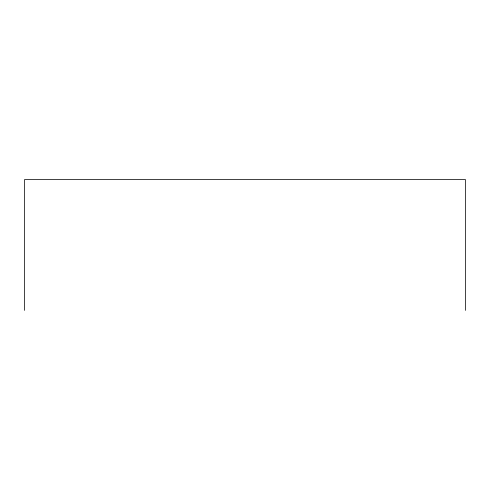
<?xml version="1.0" encoding="UTF-8"?>
<svg xmlns="http://www.w3.org/2000/svg" width="490" height="490" viewBox="0 0 490 490"><rect width="100%" height="100%" fill="white"/><g stroke="black" fill="none" stroke-linecap="round" stroke-linejoin="round"><path stroke-width="0.73" d="M465.5 310.391L465.5 179.61L24.5 179.61L24.5 310.391"/></g></svg>
